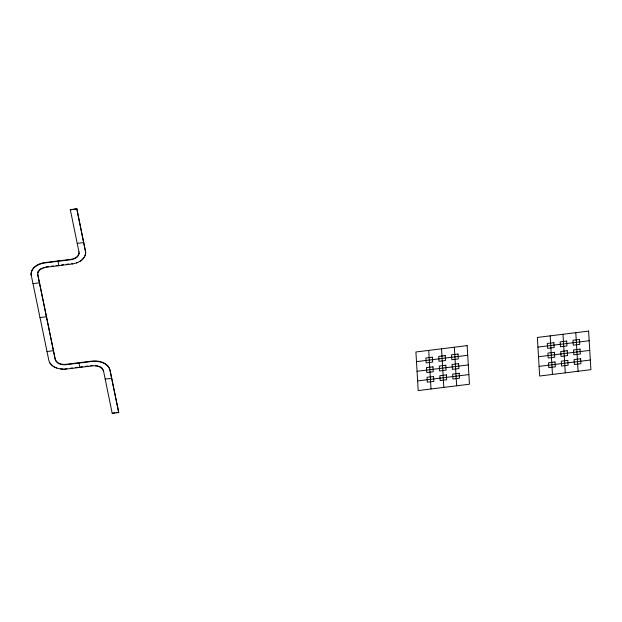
<?xml version="1.0" encoding="UTF-8"?>
<svg xmlns="http://www.w3.org/2000/svg" width="622" height="622" viewBox="0 0 622 622"><rect width="100%" height="100%" fill="white"/><g stroke="black" fill="none" stroke-linecap="round" stroke-linejoin="round"><path stroke-width="0.93" d="M31.1 273.361C31.8 266.659 39.108 263.269 45.064 262.546L70.69 259.366C74.127 258.939 78.178 257.166 79.017 253.457C78.621 257.384 74.189 259.304 70.714 259.732L45.087 262.912C38.914 263.611 31.014 267.468 31.139 274.636L31.123 273.727M37.732 272.747L38.051 271.682L37.779 274.768L55.226 359.493C56.485 363.994 62.076 365.192 66.15 364.679L91.776 361.499C98.564 360.674 107.793 362.68 109.97 370.106L118.709 412.557L112.201 413.366L103.454 370.634L102.086 368.123L103.477 371M79.041 253.83L78.986 251.801M85.027 255.906L85.649 252.843C85.338 259.739 77.727 263.308 71.701 264.031L44.644 267.452L40.516 269.217L38.074 272.047M42.428 268.168L39.948 269.264L38.331 271.526M81.84 259.973L84.056 257.632M44.644 267.452L43.136 267.888M71.678 263.666L72.673 263.891M76.794 209L70.286 209.808L76.77 208.634L85.657 252.307L76.77 208.634M46.059 266.838L48.788 266.504M51.525 266.162L53.352 265.936M56.081 265.594L58.841 265.625L57.932 260.952M61.57 264.918L63.413 264.684M66.165 264.35L68.925 264.008M70.589 368.177L72.424 367.944M75.184 367.602L77.937 367.26M80.689 366.926L82.508 366.692M85.245 366.358L87.982 366.016M90.711 365.682L92.538 365.456M416.483 361.631L467.728 355.279M537.937 347.092L589.182 340.739M417.059 371.28L468.304 364.927M538.512 356.733L589.757 350.38M114.969 412.65L112.201 413.366M116.827 412.425L118.709 412.557M417.634 380.921L468.879 374.576M539.08 366.381L590.325 360.029M118.685 412.192L109.946 369.74C107.769 362.307 98.54 360.301 91.753 361.133L66.126 364.305C62.052 364.826 56.462 363.621 55.21 359.127L37.701 274.193M102.109 368.488L98.649 366.389L94.015 365.713L66.935 368.994C60.311 369.771 51.323 367.975 48.944 360.861L31.232 275.118M64.618 369.173L66.912 368.628M60.591 368.932L63.257 369.165M97.934 366.164L96.394 365.487L95.625 365.759M101.658 368.061L99.963 366.583L98.649 366.389M49.776 362.929L52.621 365.899M70.263 209.443L79.01 252.174M31.116 274.263L31.256 275.484M575.793 332.677L578.087 371.264M562.988 334.271L565.274 372.85M550.175 335.857L552.468 374.436M454.348 347.224L456.641 385.803M441.534 348.81L443.828 387.397M428.721 350.396L431.015 388.983M111.703 378.262L105.196 379.07M83.76 242.564L77.252 243.365M80.922 260.672L79.919 261.318M77.703 262.437L76.506 262.904M79.779 367.034L78.885 362.727M56.827 368.03L55.669 367.594M54.581 367.089L53.562 366.521M53.469 350.691L46.961 351.5M46.487 316.761L39.979 317.57M39.497 282.839L32.989 283.648M85.634 251.941L85.665 253.208M467.153 345.63L415.908 351.982L418.202 390.569L469.447 384.217L467.153 345.63M588.606 331.091L537.361 337.443L539.655 376.03L590.9 369.678L588.606 331.091M432.407 357.191L425.899 358L426.187 362.898L432.694 362.09L432.407 357.191M445.212 355.605L438.704 356.406L439 361.312L445.507 360.503L445.212 355.605M458.025 354.011L451.518 354.82L451.813 359.718L458.321 358.917L458.025 354.011M553.852 342.644L547.344 343.453L547.64 348.351L554.148 347.55L553.852 342.644M566.665 341.058L560.158 341.867L560.453 346.765L566.961 345.956L566.665 341.058M579.479 339.472L572.971 340.281L573.259 345.179L579.766 344.37L579.479 339.472M432.974 366.84L426.467 367.641L426.762 372.547L433.27 371.738L432.974 366.84M445.787 365.246L439.28 366.055L439.575 370.953L446.083 370.152L445.787 365.246M458.601 363.66L452.093 364.469L452.381 369.367L458.888 368.558L458.601 363.66M554.427 352.293L547.92 353.102L548.207 358L554.723 357.191L554.427 352.293M567.241 350.707L560.733 351.516L561.021 356.414L567.528 355.605L567.241 350.707M580.054 349.121L573.546 349.922L573.834 354.828L580.342 354.019L580.054 349.121M433.55 376.481L427.042 377.29L427.33 382.188L433.845 381.379L433.55 376.481M446.363 374.895L439.855 375.704L440.143 380.602L446.65 379.793L446.363 374.895M459.176 373.309L452.668 374.117L452.956 379.016L459.464 378.207L459.176 373.309M555.003 361.942L548.495 362.75L548.783 367.649L555.291 366.84L555.003 361.942M567.816 360.356L561.308 361.157L561.596 366.063L568.104 365.254L567.816 360.356M580.621 358.762L574.114 359.57L574.409 364.469L580.917 363.668L580.621 358.762"/></g></svg>
